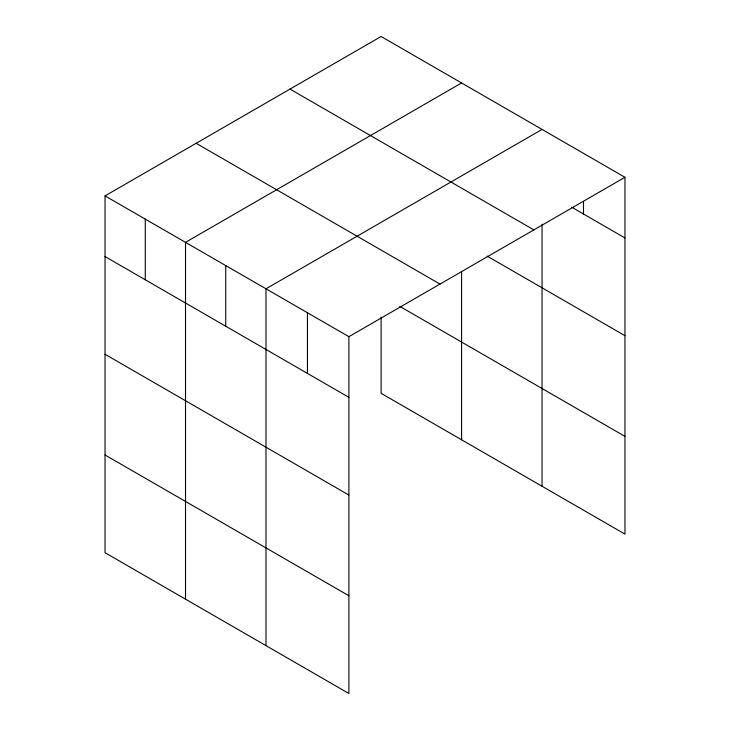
<?xml version="1.0" encoding="UTF-8"?>
<svg xmlns="http://www.w3.org/2000/svg" width="730" height="730" viewBox="0 0 730 730"><rect width="100%" height="100%" fill="white"/><g stroke="black" fill="none" stroke-linecap="round" stroke-linejoin="round"><path stroke-width="1.09" d="M105.038 195.886L348.894 336.676L348.894 693.5L105.038 552.71L105.038 195.886L381.106 36.5L624.962 177.29L624.962 534.114L381.106 393.324L381.106 317.185M461.579 82.965L185.511 242.351L185.511 599.175M542.052 129.42L265.985 288.806L265.985 645.63M348.894 336.676L624.962 177.29M571.663 207.174L624.962 237.953M290.002 89.096L533.858 229.886M487.092 256.084L624.962 335.681M196.142 143.29L439.998 284.079M399.757 306.354L624.962 436.376M105.038 256.549L348.894 397.339M105.038 354.278L348.894 495.068M105.038 454.982L348.894 595.762M583.507 201.653L583.507 214.018M542.052 224.174L542.052 486.244M461.579 271.56L461.579 439.788M307.44 312.741L307.44 373.404M225.743 265.574L225.743 326.237M145.27 219.119L145.27 279.782"/></g></svg>
